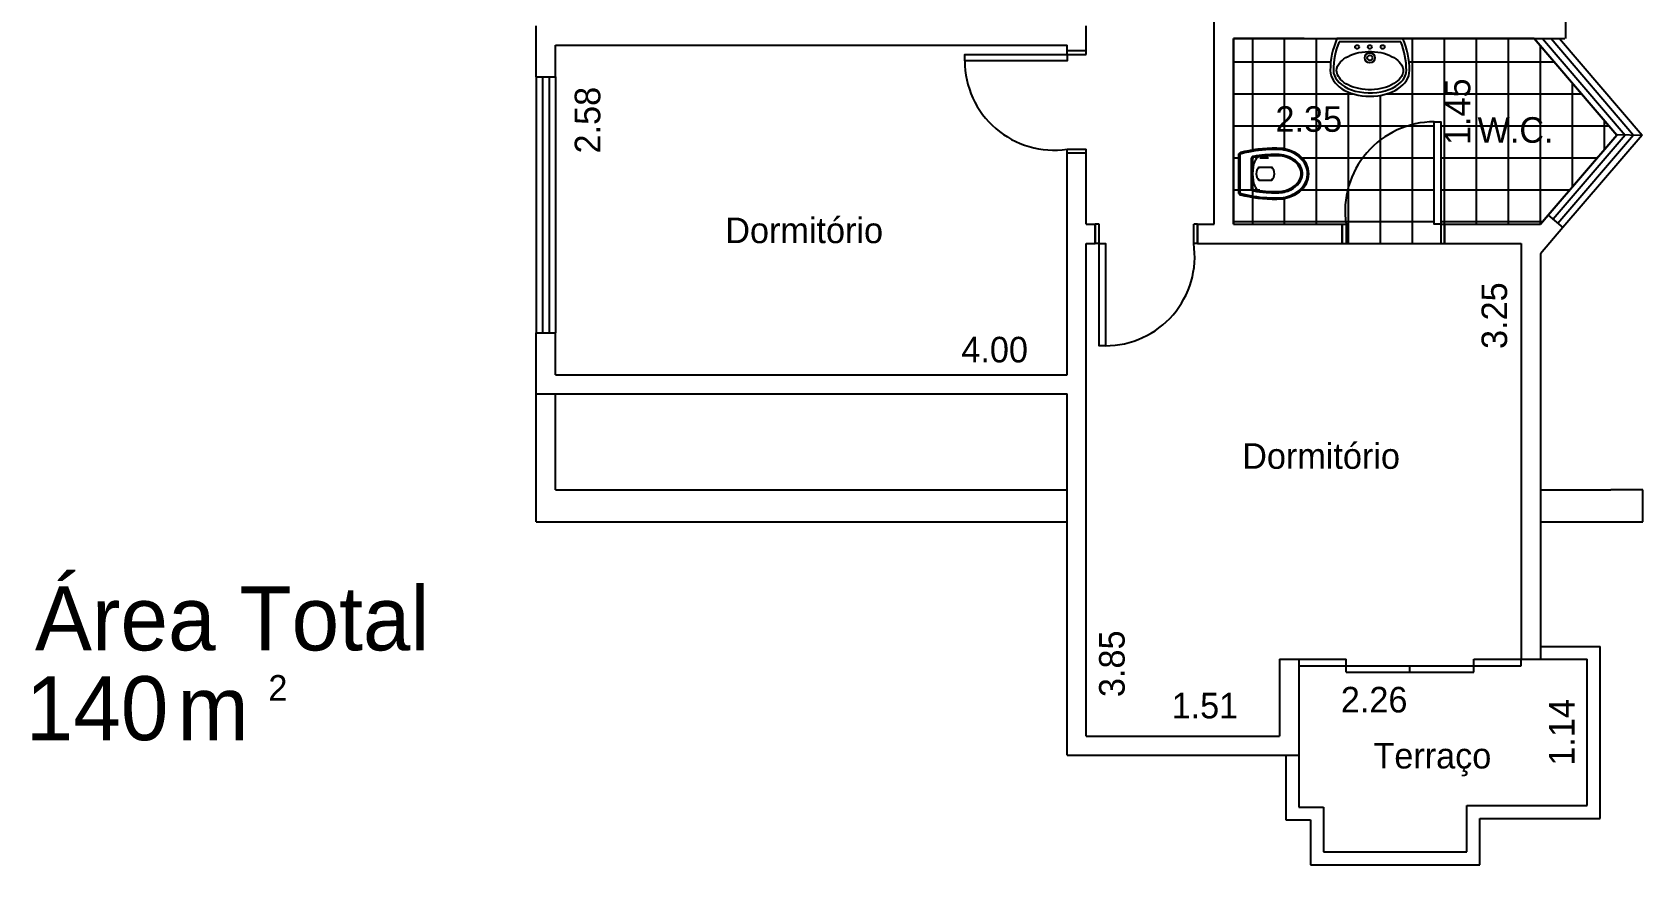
# Model space of a CAD drawing. Extents: x 0.2 to 23.7, y 0.1 to 12.7.
# Drawn here: x 11.11 to 23.7, y 0.05 to 6.56 of the extents above; entities that cross this region are included whole.
import ezdxf

# ---------------------------------------------------------------- set-up
doc = ezdxf.new("R2010")
doc.units = 0
doc.header["$MEASUREMENT"] = 0
doc.layers.get('0').update_dxf_attribs({"linetype": 'CONTINUOUS'})
doc.layers.get('DEFPOINTS').update_dxf_attribs({"linetype": 'CONTINUOUS'})
for name, color, linetype in [('BLOCO', 5, 'CONTINUOUS'), ('BLOCOS', 5, 'CONTINUOUS'), ('HACHURA', 1, 'CONTINUOUS'), ('PAREDE', 7, 'CONTINUOUS')]:
    doc.layers.add(name, color=color, linetype=linetype)
doc.styles.add('PADRÃO', font='', dxfattribs={"height": 0.2})
doc.styles.get('PADRÃO').set_extended_font_data('AvantGarde Bk BT')
doc.dimstyles.new('PADRÃOS', dxfattribs={"dimtxt": 0.15, "dimasz": 0.1, "dimexe": 1.25, "dimexo": 0.625, "dimgap": 0.1, "dimtad": 0, "dimjust": 1, "dimzin": 1, "dimdsep": 46, "dimtxsty": 'PADRÃO', "dimcen": 2.5, "dimse1": 1, "dimse2": 1, "dimsd1": 1, "dimsd2": 1, "dimclrt": 1, "dimadec": 0, "dimazin": 0, "dimtfac": 1, "dimtdec": 4, "dimtmove": 0, "dimatfit": 3, "dimfxl": 1, "dimtolj": 1, "dimtzin": 0, "dimarcsym": 0})
pattern_1 = [(0, (-140.8449401845459, -160.6741352975777), (0, 0.25), []), (90, (-140.8449401845459, -160.6741352975777), (-0.25, 1.530757942277972e-17), [])]

# ---------------------------------------------------------------- blocks, each defined once
blk = doc.blocks.new('P80D15')
at = {"layer": 'BLOCO', "ltscale": 0.015}
for p, q in [((0, 0.1500000000000057), (0, 0)), ((0, 0.1500000000000341), (0.03000000000000114, 0.1500000000000341)), ((0.03000000000000114, 0.1500000000000057), (0.03000000000000114, 0)), ((0.7700000000000102, 0.1500000000000057), (0.7700000000000102, 0)), ((0.7700000000000102, 0.1500000000000057), (0.8000000000000114, 0.1500000000000057)), ((0.8000000000000114, 0.1500000000000057), (0.8000000000000114, 0)), ((0, 2.842170943040401e-14), (0.03000000000000114, 0)), ((0.7699999999999818, 0), (0.8000000000000114, 0))]:
    blk.add_line(p, q, dxfattribs=at)
at = {"layer": 'BLOCO'}
blk.add_lwpolyline([(0.7700000000000102, 0.1500000000000057), (0.7199999999999989, 0.1500000000000057), (0.7199999999999989, 0.950000000000017), (0.7700000000000102, 0.950000000000017)], close=True, dxfattribs=at)
at = {"layer": 'BLOCO', "ltscale": 0.015}
blk.add_arc((0.7199999999999989, 0.2524375000000134), 0.6975625000000036, 89.99999999999959, 188.444460412286, dxfattribs=at)
blk = doc.blocks.new('DORMI')
at = {"layer": 'HACHURA', "ltscale": 0.015, "style": 'PADRÃO'}
blk.add_text('Dormitório', height=0.2, dxfattribs=at).set_placement((-0.5164404245072092, -0.06614472024716633))
blk = doc.blocks.new('WC')
at = {"layer": 'HACHURA', "ltscale": 0.015, "style": 'PADRÃO'}
blk.add_text('W.C.', height=0.2, dxfattribs=at).set_placement((-0.137135439593294, -0.09586776615662984))
blk = doc.blocks.new('*D31')
at = {"layer": 'DEFPOINTS', "color": 0, "linetype": 'ByBlock', "ltscale": 0.015}
for p in [(163.5993080086521, 168.7304537884498), (163.7007943763271, 167.1804537884498), (163.7033420577967, 167.1804537884498)]:
    blk.add_point(p, dxfattribs=at)
at = {"color": 1, "linetype": 'ByBlock', "ltscale": 0.015, "insert": (163.7033420577967, 168.1590938983399), "char_height": 0.2, "attachment_point": 5, "rotation": 90, "style": 'PADRÃO'}
blk.add_mtext('\\A1;1.55', dxfattribs=at)
blk = doc.blocks.new('*D32')
at = {"layer": 'DEFPOINTS', "color": 0, "linetype": 'ByBlock', "ltscale": 0.015}
for p in [(163.4781709556435, 167.1804537884498), (163.0001522278764, 165.7304537884499), (163.1028857853882, 165.7304537884499)]:
    blk.add_point(p, dxfattribs=at)
at = {"color": 1, "linetype": 'ByBlock', "ltscale": 0.015, "insert": (163.1028857853882, 166.6090938983399), "char_height": 0.2, "attachment_point": 5, "rotation": 90, "style": 'PADRÃO'}
blk.add_mtext('\\A1;1.45', dxfattribs=at)
blk = doc.blocks.new('*D33')
at = {"layer": 'DEFPOINTS', "color": 0, "linetype": 'ByBlock', "ltscale": 0.015}
for p in [(161.349308008652, 167.1804537884498), (163.7007943763271, 167.1804537884498), (163.7007943763271, 166.5508634989026)]:
    blk.add_point(p, dxfattribs=at)
at = {"color": 1, "linetype": 'ByBlock', "ltscale": 0.015, "insert": (161.938525041619, 166.5508634989026), "char_height": 0.2, "attachment_point": 5, "style": 'PADRÃO'}
blk.add_mtext('\\A1;2.35', dxfattribs=at)
blk = doc.blocks.new('*D35')
at = {"layer": 'DEFPOINTS', "color": 0, "linetype": 'ByBlock', "ltscale": 0.015}
for p in [(163.5993080086521, 165.5804537884498), (163.3906047109423, 162.3304537884497), (163.599308008652, 162.3304537884497)]:
    blk.add_point(p, dxfattribs=at)
at = {"color": 1, "linetype": 'ByBlock', "ltscale": 0.015, "insert": (163.3906047109423, 165.0156186236146), "char_height": 0.2, "attachment_point": 5, "rotation": 90, "style": 'PADRÃO'}
blk.add_mtext('\\A1;3.25', dxfattribs=at)
blk = doc.blocks.new('*D36')
at = {"layer": 'DEFPOINTS', "color": 0, "linetype": 'ByBlock', "ltscale": 0.015}
for p in [(161.7104346689836, 161.9672692291465), (160.1993080086521, 161.7304537884498), (161.7104346689836, 161.7304537884498)]:
    blk.add_point(p, dxfattribs=at)
at = {"color": 1, "linetype": 'ByBlock', "ltscale": 0.015, "insert": (161.1263842574915, 161.9672692291465), "char_height": 0.2, "attachment_point": 5, "style": 'PADRÃO'}
blk.add_mtext('\\A1;1.51', dxfattribs=at)
blk = doc.blocks.new('*D37')
at = {"layer": 'DEFPOINTS', "color": 0, "linetype": 'ByBlock', "ltscale": 0.015}
for p in [(160.199308008652, 165.5804537884499), (160.4008330020875, 165.5804537884499), (160.1993080086521, 161.7304537884498)]:
    blk.add_point(p, dxfattribs=at)
at = {"color": 1, "linetype": 'ByBlock', "ltscale": 0.015, "insert": (160.4008330020875, 162.295288953285), "char_height": 0.2, "attachment_point": 5, "rotation": 90, "style": 'PADRÃO'}
blk.add_mtext('\\A1;3.85', dxfattribs=at)
blk = doc.blocks.new('*D38')
at = {"layer": 'DEFPOINTS', "color": 0, "linetype": 'ByBlock', "ltscale": 0.015}
for p in [(164.1156149641169, 162.3304537884494), (163.916003728031, 161.1867627206709), (164.1156149641169, 161.1867627206709)]:
    blk.add_point(p, dxfattribs=at)
at = {"color": 1, "linetype": 'ByBlock', "ltscale": 0.015, "insert": (163.916003728031, 161.7593686236142), "char_height": 0.2, "attachment_point": 5, "rotation": 90, "style": 'PADRÃO'}
blk.add_mtext('\\A1;1.14', dxfattribs=at)
blk = doc.blocks.new('*D39')
at = {"layer": 'DEFPOINTS', "color": 0, "linetype": 'ByBlock', "ltscale": 0.015}
for p in [(164.1156149641169, 162.3304537884494), (161.8604346689836, 162.2804537884498), (164.1156149641169, 162.0135362034705)]:
    blk.add_point(p, dxfattribs=at)
at = {"color": 1, "linetype": 'ByBlock', "ltscale": 0.015, "insert": (162.4496517019506, 162.0135362034705), "char_height": 0.2, "attachment_point": 5, "style": 'PADRÃO'}
blk.add_mtext('\\A1;2.26', dxfattribs=at)
blk = doc.blocks.new('*D40')
at = {"layer": 'DEFPOINTS', "color": 0, "linetype": 'ByBlock', "ltscale": 0.015}
for p in [(156.0493080086521, 167.1304537884498), (156.0493080086521, 164.5544127161295), (156.301627025598, 164.5544127161295)]:
    blk.add_point(p, dxfattribs=at)
at = {"color": 1, "linetype": 'ByBlock', "ltscale": 0.015, "insert": (156.301627025598, 166.5432285137246), "char_height": 0.2, "attachment_point": 5, "rotation": 90, "style": 'PADRÃO'}
blk.add_mtext('\\A1;2.58', dxfattribs=at)
blk = doc.blocks.new('*D41')
at = {"layer": 'DEFPOINTS', "color": 0, "linetype": 'ByBlock', "ltscale": 0.015}
for p in [(156.0493080086521, 164.7489289260863), (156.0493080086521, 164.5544127161295), (160.0493080086521, 164.5544127161295)]:
    blk.add_point(p, dxfattribs=at)
at = {"color": 1, "linetype": 'ByBlock', "ltscale": 0.015, "insert": (159.483167898762, 164.7489289260863), "char_height": 0.2, "attachment_point": 5, "style": 'PADRÃO'}
blk.add_mtext('\\A1;4.00', dxfattribs=at)
blk = doc.blocks.new('VASOSAN')
at = {"layer": 'BLOCOS'}
for p, q in [((-0.04999870165021036, 0.1999637913173729), (-0.04999870165021036, 0.300036208682684)), ((0.05000129834978395, 0.2000000000000171), (0.05000129834978395, 0.3000000000000398)), ((-0.1156907586723577, 0.1400000000000148), (0.1156608751354042, 0.1400000000000148)), ((-0.1156899891503542, 0.1500000000000057), (0.1156563640565906, 0.1500000000000057)), ((-0.1449592708755176, 0.04000000000002046), (0.1449618675667352, 0.04000000000002046)), ((-0.144958964094414, 0.05000000000001137), (0.144958964094414, 0.05000000000001137))]:
    blk.add_line(p, q, dxfattribs=at)
for centre, radius, start, end in [((-1.681254687468936e-05, 0.2500000000000284), 0.07072348561596478, 44.98962509969003, 134.9688828081831), ((-0.1156907586724003, 0.1599999999999966), 0.02, 189.3867869031125, 270.0000000001221), ((-0.1156899891503826, 0.1599999999999113), 0.01, 189.3843767903272, 270.0000000002443), ((-1.681254687468936e-05, 0.2500000000000284), 0.07072348561596478, 225.0311171918169, 315.01037490031), ((0.1156563640566048, 0.1599999999999397), 0.01, 269.9999999999185, 350.5758748885445), ((0.1156608751354185, 0.1600000000000534), 0.02, 269.9999999999593, 350.5771305827586), ((-0.1449592708755176, 0.06000000000784667), 0.02, 195.5363314444965, 269.9999999879495), ((-0.1449589640944282, 0.0600000000000307), 0.01, 195.5346797106506, 270), ((0.1449589640941156, 0.06000000000059913), 0.01, 270.0000000017912, 344.483103753554), ((0.1449618675666784, 0.06000000000008754), 0.02, 270.0000000001221, 344.463668535786)]:
    blk.add_arc(centre, radius, start, end, dxfattribs=at)
for centre, major_axis, ratio, start_param, end_param in [((1.298349786793551e-06, 0.3400000000000034), (0, 0.25), 0.8000000000000114, 4.71238898038469, 7.853981633974483), ((1.298349786793551e-06, 0.3400000000000034), (0, 0.5), 0.4000000000000057, 1.570796326794897, 2.178171401941273), ((1.298349786793551e-06, 0.3400000000000034), (0, 0.5), 0.4000000000000057, 4.10501390519934, 4.71238898038469), ((3.162615456631102e-06, 0.2000000000000171), (-0.1315416254084454, 0), 0.380107846735427, 0, 3.141592653589793)]:
    blk.add_ellipse(centre, major_axis=major_axis, ratio=ratio, start_param=start_param, end_param=end_param, dxfattribs=at)
for points, knots in [([(0.1900012983497845, 0.3400000000000034), (0.1900012983497845, 0.3848761319792686), (0.1797393390216371, 0.4296688513161939), (0.1275724019719462, 0.5345347987748141), (0.06728061332151469, 0.5774883381547511), (-0.05557463358574921, 0.5822833263597715), (-0.1176873313140447, 0.5442092108278018), (-0.1772271428546759, 0.4396819034496957), (-0.1899987016502109, 0.3899119131999385), (-0.1899987016502109, 0.3400000000000034)], [4.71238898038469, 4.71238898038469, 4.71238898038469, 4.71238898038469, 5.268704666077937, 5.268704666077937, 6.251971787216637, 6.251971787216637, 7.235238908355337, 7.235238908355337, 7.853981633974483, 7.853981633974483, 7.853981633974483, 7.853981633974483]), ([(0.1500012983497925, 0.3400000000000034), (0.1500012983497925, 0.3788440209133057), (0.1410350669412708, 0.4175642631073231), (0.09785548235792874, 0.5046356523495774), (0.05186252916044509, 0.5365242863162791), (-0.035906470330346, 0.5428969122828846), (-0.08268716521656927, 0.5186239494114204), (-0.136675398657502, 0.4336095243094746), (-0.1499987016502189, 0.3869668551708401), (-0.1499987016502189, 0.3400000000000034)], [4.71238898038469, 4.71238898038469, 4.71238898038469, 4.71238898038469, 5.267303564860582, 5.267303564860582, 6.225165062483076, 6.225165062483076, 7.18302656010557, 7.18302656010557, 7.853981633974483, 7.853981633974483, 7.853981633974483, 7.853981633974483]), ([(0.1400012983497874, 0.3400000000000034), (0.1400012983497874, 0.3772837390730786), (0.1313244408788421, 0.4146147677288923), (0.08614040026922964, 0.5057958350239744), (0.03502463044166859, 0.5349710805647021), (-0.04931088296146413, 0.5246485128546965), (-0.08846614740087944, 0.4978919085569657), (-0.1301770436703151, 0.4186244413023701), (-0.139998701650228, 0.3793231752999873), (-0.139998701650228, 0.3400000000000034)], [4.71238898038469, 4.71238898038469, 4.71238898038469, 4.71238898038469, 5.266984672173268, 5.266984672173268, 6.376176055750425, 6.376176055750425, 7.268653195712185, 7.268653195712185, 7.853981633974483, 7.853981633974483, 7.853981633974483, 7.853981633974483]), ([(-0.1899987016502109, 0.3400000000000034), (-0.1899987016502109, 0.2628456380244302), (-0.1826597402104682, 0.1857481592563204), (-0.1646350625580055, 0.0962993025843275), (-0.1598779088782436, 0.07633152029333701), (-0.1545936493339752, 0.05732178411361133)], [1.570796326794897, 1.570796326794897, 1.570796326794897, 1.570796326794897, 2.037455774227855, 2.037455774227855, 2.178171373096618, 2.178171373096618, 2.178171373096618, 2.178171373096618]), ([(0.1255213970934932, 0.158362586435743), (0.1304959230626253, 0.1883329397418549), (0.1342856674288981, 0.2197754344096836), (0.1388984311594896, 0.280892952358073), (0.1400012983497874, 0.3104504303007616), (0.1400012983497874, 0.3400000000000034)], [4.319424209334854, 4.319424209334854, 4.319424209334854, 4.319424209334854, 4.526146784234752, 4.526146784234752, 4.71238898038469, 4.71238898038469, 4.71238898038469, 4.71238898038469]), ([(0.1353910129756457, 0.1567256052765629), (0.1406375926198677, 0.1883393074453181), (0.1445703338030171, 0.2215366219332111), (0.1489940345178695, 0.2833246268364178), (0.1500012983497925, 0.3116621455754114), (0.1500012983497925, 0.3400000000000034)], [4.319414935773391, 4.319414935773391, 4.319414935773391, 4.319414935773391, 4.53527739023095, 4.53527739023095, 4.71238898038469, 4.71238898038469, 4.71238898038469, 4.71238898038469]), ([(0.1545944801337669, 0.0573247746568768), (0.1714080019636555, 0.1178830224408784), (0.1827947395838834, 0.188231392050767), (0.1891612343353728, 0.2873542333339003), (0.1900012983497845, 0.3136769834079587), (0.1900012983497845, 0.3400000000000034)], [4.105016649121983, 4.105016649121983, 4.105016649121983, 4.105016649121983, 4.553177186481221, 4.553177186481221, 4.71238898038469, 4.71238898038469, 4.71238898038469, 4.71238898038469])]:
    blk.add_open_spline(points, degree=3, knots=knots, dxfattribs=at)
for points in [[(-0.1499987016502189, 0.3400000000000034), (-0.1499987016502189, 0.2771333061211863), (-0.1449377691834997, 0.2142947379843179), (-0.1354229546785177, 0.1567380311504962)], [(-0.1399987016502138, 0.3400000000000034), (-0.1399987016502138, 0.2776703725988909), (-0.1349701841103865, 0.2153313553609451), (-0.1255561557510418, 0.1583694305881238)]]:
    blk.add_open_spline(points, degree=3, dxfattribs=at)
blk = doc.blocks.new('LAVAT')
at = {"layer": 'BLOCOS'}
for p, q in [((-0.2573623180961135, 0), (0.2573623180960993, 0)), ((-0.2410322495695425, 0.02500000000000568), (0.2410322495695283, 0.02500000000000568))]:
    blk.add_line(p, q, dxfattribs=at)
for centre, radius in [((-2.842170943040401e-14, 0.1500000000000057), 0.04), ((-2.842170943040401e-14, 0.1500000000000057), 0.02), ((-0.09999999999999432, 0.06499999999999773), 0.015), ((0, 0.06499999999999773), 0.015), ((0.09999999999999432, 0.06499999999999773), 0.015)]:
    blk.add_circle(centre, radius, dxfattribs=at)
for centre, radius, start, end in [((0.3099999999999739, 0.25), 0.6200000000000045, 180, 203.779994731564), ((0.3099999999999739, 0.25), 0.5951987399818819, 180.0000000000055, 202.2113997706397), ((-0.3099999999999739, 0.25), 0.5951987399818819, 337.7886002293573, 359.9999999999946), ((-0.3099999999999739, 0.25), 0.6200000000000045, 336.2200052684331, 7.016477563892661e-15)]:
    blk.add_arc(centre, radius, start, end, dxfattribs=at)
blk.add_ellipse((-2.842170943040401e-14, 0.25), major_axis=(0.3100000000000023, 0), ratio=0.645161290322576, start_param=0, end_param=3.141592653589793, dxfattribs=at)
for points, knots in [([(0.2849999999999824, 0.2500000000000284), (0.2849999999999682, 0.300317964642403), (0.2452497040517159, 0.3541887687748044), (0.1008916727811169, 0.4227595909021034), (3.167234224576987e-05, 0.4339558931305021), (-0.1743068501371283, 0.3989778962069579), (-0.2442601782461509, 0.3532994974840165), (-0.2803506487652356, 0.2860131679577762), (-0.2851229441039038, 0.2679846562883483), (-0.285198739981908, 0.2499999999999716)], [0, 0, 0, 0, 0.9361481793933827, 0.9361481793933827, 1.872296358786765, 1.872296358786765, 2.808444538180148, 2.808444538180148, 3.13938546545754, 3.13938546545754, 3.13938546545754, 3.13938546545754]), ([(0.2599999999999625, 0.2500000000000284), (0.2599999999999625, 0.2784978981889878), (0.242078010852012, 0.3126567214920613), (0.1643569005752425, 0.3704649949829673), (0.1030052039381815, 0.3920693254798095), (-0.02877373062847255, 0.4037223597623836), (-0.0976825814684048, 0.3936467971219031), (-0.2034406750199054, 0.3477822861136133), (-0.2396263539294523, 0.3143366745038918), (-0.2661732608932681, 0.2526194074667387), (-0.2627272874450739, 0.2240541362115209), (-0.2158391141528142, 0.162032776211305), (-0.168127663237712, 0.1314918993692231), (-0.04805875393354597, 0.09792981637818343), (0.02266607553652022, 0.095757041570522), (0.1477154277714732, 0.1225128520000851), (0.2007272141554637, 0.1503951910720218), (0.2508407150234859, 0.2045307616155014), (0.2599999999999767, 0.2286312563089723), (0.2599999999999625, 0.2500000000000284)], [0, 0, 0, 0, 0.718091798041799, 0.718091798041799, 1.436183596083598, 1.436183596083598, 2.154275394125397, 2.154275394125397, 2.872367192167196, 2.872367192167196, 3.590458990208995, 3.590458990208995, 4.308550788250794, 4.308550788250794, 5.026642586292593, 5.026642586292593, 5.744734384334392, 5.744734384334392, 6.283185307179586, 6.283185307179586, 6.283185307179586, 6.283185307179586])]:
    blk.add_open_spline(points, degree=3, knots=knots, dxfattribs=at)
blk = doc.blocks.new('AREA')
at = {"layer": 'HACHURA', "ltscale": 0.1, "style": 'PADRÃO'}
for s, p in [('Área Total', (-2.498118662321986, 0.432649720527877)), ('m', (-1.383981738905476, -0.2692598737472736))]:
    blk.add_text(s, height=0.5, dxfattribs=at).set_placement(p)
at = {"layer": 'HACHURA', "ltscale": 0.015, "style": 'PADRÃO'}
blk.add_text('2', height=0.2, dxfattribs=at).set_placement((-0.6730096243244077, 0.03971876221811499))
blk.add_attdef('100', (-2.57025748884891, -0.2692836984217877), '', height=0.5, dxfattribs=at)

msp = doc.modelspace()

# ---------------------------------------------------------------- hatches: boundary and pattern name
at = {"layer": 'HACHURA', "ltscale": 0.015}
h = msp.add_hatch(dxfattribs=at)
h.set_pattern_fill('NET', color=256, scale=2, style=0)
h.set_pattern_definition(pattern_1)
edge = h.paths.add_edge_path()
edge.add_line((22.07521204333096, 5.856318490872098), (22.12521204333057, 5.85631849087207))
edge.add_line((22.12521204333057, 5.85631849087207), (22.12521204333058, 5.056318490872086))
edge.add_line((22.12521204333058, 5.056318490872086), (22.15521204333058, 5.056318490872087))
edge.add_line((22.15521204333058, 5.056318490872087), (22.75436782410623, 5.056318490872087))
edge.add_line((22.75436782410623, 5.056318490872087), (22.90436782410623, 5.056318490872087))
edge.add_line((22.90436782410623, 5.056318490872087), (22.96567434622267, 5.127842766674576))
edge.add_line((22.96567434622267, 5.127842766674576), (23.50153957937226, 5.753018872015782))
edge.add_line((23.50153957937226, 5.753018872015782), (22.85585419178125, 6.506318490872019))
edge.add_line((22.85585419178125, 6.506318490872019), (21.82880809753126, 6.506318490872042))
edge.add_arc((21.26144577943109, 6.256318490872043), 0.6200000000000039, -1.1368683772161603e-13, 23.77999473141182, ccw=False)
edge.add_ellipse((21.57144577943109, 6.256318490872047), major_axis=(-0.3100000000000023, 3.796279696849398e-17), ratio=0.645161290322576, start_angle=0, end_angle=180, ccw=False)
edge.add_arc((21.88144577943103, 6.256318490872047), 0.6200000000000045, 156.220005268589, 179.9999999999612, ccw=False)
edge.add_line((21.31408346133085, 6.506318490872038), (20.50436782410614, 6.506318490872046))
edge.add_line((20.50436782410614, 6.506318490872046), (20.50436782410614, 5.056318490872087))
edge.add_line((20.50436782410614, 5.056318490872087), (21.3552120433306, 5.056318490872115))
edge.add_line((21.3552120433306, 5.056318490872115), (21.38521204333057, 5.056318490872115))
edge.add_arc((22.07521204333057, 5.1587559908721), 0.6975624999999983, 89.99999999996732, 188.4444604122841, ccw=False)
edge = h.paths.add_edge_path(flags=16)
edge.add_ellipse((20.84436782410614, 5.451077985105883), major_axis=(0.25, -4.592273826833915e-17), ratio=0.8000000000000114, start_angle=270, end_angle=450, ccw=False)
edge.add_ellipse((20.84436782410614, 5.451077985105883), major_axis=(0.5, -9.18454765366783e-17), ratio=0.4000000000000057, start_angle=235.1999716104384, end_angle=270, ccw=False)
edge.add_arc((20.56436782410616, 5.306117415889004), 0.01999999999999917, 180.0000000000407, 258.1772623967132, ccw=False)
edge.add_line((20.54436782410616, 5.306117415888989), (20.54436782410616, 5.596038554331187))
edge.add_arc((20.56436782410616, 5.596038554329011), 0.02000000000000022, 101.82273711181762, 179.9999999937661, ccw=False)
edge.add_ellipse((20.84436782410614, 5.451077985105883), major_axis=(0.5, -9.18454765366783e-17), ratio=0.4000000000000057, start_angle=90, end_angle=124.80002838732861, ccw=False)
h.paths.add_polyline_path([(22.35668145095742, 5.636475088100165), (23.06918145095742, 5.636475088100165), (23.06918145095742, 5.948425637550715), (22.35668145095742, 5.948425637550715)], flags=24)
h.paths.add_polyline_path([(22.10595384260057, 5.613598710652226), (22.10595384260057, 6.256318490872006), (22.40993735908409, 6.256318490872006), (22.40993735908409, 5.613598710652226)], flags=25)
h.paths.add_polyline_path([(20.75436782410615, 6.030849080445759), (21.43280189004022, 6.030849080445759), (21.43280189004022, 5.722607322204001), (20.75436782410615, 5.722607322204001)], flags=24)
h.paths.add_polyline_path([(22.35668145095742, 5.636475088100165), (23.06918145095742, 5.636475088100165), (23.06918145095742, 5.948425637550715), (22.35668145095742, 5.948425637550715)], flags=8)
h.paths.add_polyline_path([(22.10595384260057, 5.613598710652226), (22.10595384260057, 6.256318490872006), (22.40993735908409, 6.256318490872006), (22.40993735908409, 5.613598710652226)], flags=24)
h.paths.add_polyline_path([(20.75436782410615, 6.030849080445759), (21.43280189004022, 6.030849080445759), (21.43280189004022, 5.722607322204001), (20.75436782410615, 5.722607322204001)], flags=8)
h = msp.add_hatch(dxfattribs=at)
h.set_pattern_fill('NET', color=256, scale=2, style=0)
h.set_pattern_definition(pattern_1)
h.paths.add_polyline_path([(22.07521204333057, 5.856318490872093, 0.4580704259902258), (21.38521204333057, 5.056318490872089), (21.38521204333057, 4.90631849087208), (22.12521204333057, 4.906318490872082), (22.12521204333058, 5.056318490872087), (22.07521204333057, 5.056318490872087)])

# ---------------------------------------------------------------- linework, layer by layer
at = {"layer": 'BLOCO', "ltscale": 0.015}
for p, q in [((22.85585419178128, 6.506318490872019), (23.50153957937229, 5.753018872015758)), ((22.92170808076193, 6.506318490872019), (23.56739346835298, 5.753018872015758)), ((22.98756196974256, 6.506318490872019), (23.63324735733363, 5.753018872015758)), ((23.05341585872327, 6.506318490872019), (23.69910124631429, 5.753018872015787)), ((19.20436782410613, 6.412758761366234), (19.35436782410613, 6.412758761366234)), ((19.20436782410613, 6.382758761366233), (19.20436782410613, 6.412758761366234)), ((19.20436782410613, 6.382758761366233), (19.35436782410613, 6.382758761366233)), ((19.35436782410613, 6.382758761366205), (19.35436782410613, 6.412758761366234)), ((15.05436782410624, 6.206761456578334), (15.05436782410624, 4.206761456578363)), ((15.10436782410591, 6.206761456578334), (15.10436782410591, 4.206761456578363)), ((15.15436782410558, 6.206761456578334), (15.15436782410558, 4.206761456578363)), ((15.20436782410525, 6.206761456578334), (15.20436782410525, 4.206761456578363)), ((23.50153957937226, 5.753018872015758), (22.9656743462227, 5.127842766674576)), ((23.56739346835298, 5.753018872015787), (23.00363717634093, 5.095303198001801)), ((23.63324735733363, 5.753018872015787), (23.04160000645919, 5.062763629328998)), ((23.69910124631429, 5.753018872015787), (23.07956283657745, 5.030224060656195)), ((19.20436782410613, 5.642758761366224), (19.35436782410613, 5.642758761366224)), ((19.2043678241061, 5.612758761366223), (19.2043678241061, 5.642758761366224)), ((19.20436782410613, 5.612758761366223), (19.35436782410613, 5.612758761366223)), ((19.35436782410611, 5.612758761366223), (19.35436782410613, 5.642758761366224)), ((19.45424562267769, 5.056318490872115), (19.42424562267766, 5.056318490872115)), ((19.42424562267766, 4.90631849087211), (19.42424562267766, 5.056318490872115)), ((19.45424562267766, 4.90631849087211), (19.45424562267766, 5.056318490872115)), ((20.22424562267767, 5.056318490872087), (20.19424562267767, 5.056318490872115)), ((20.19424562267767, 4.90631849087211), (20.19424562267767, 5.056318490872115)), ((20.22424562267767, 4.90631849087211), (20.22424562267767, 5.056318490872115)), ((21.35521204333057, 5.056318490872087), (21.35521204333057, 4.906318490872081)), ((21.35521204333057, 5.056318490872115), (21.38521204333057, 5.056318490872115)), ((21.38521204333057, 5.056318490872087), (21.38521204333057, 4.906318490872081)), ((22.12521204333058, 5.056318490872087), (22.12521204333058, 4.906318490872081)), ((22.12521204333058, 5.056318490872087), (22.15521204333058, 5.056318490872087)), ((22.15521204333058, 5.056318490872087), (22.15521204333058, 4.906318490872081)), ((19.45424562267766, 4.90631849087211), (19.42424562267766, 4.90631849087211)), ((20.22424562267767, 4.906318490872081), (20.19424562267767, 4.906318490872081)), ((21.35521204333057, 4.90631849087211), (21.38521204333057, 4.906318490872081)), ((22.12521204333055, 4.906318490872081), (22.15521204333058, 4.906318490872081)), ((21.01549448443771, 1.656318490872025), (21.38493115427198, 1.656318490872025)), ((21.38493115427195, 1.556318490871973), (21.38493115427195, 1.656318490871996)), ((22.38493115427195, 1.556318490871973), (22.38493115427195, 1.656318490871996)), ((22.38493115427198, 1.656318490872025), (22.75436782410617, 1.656318490871996)), ((22.75436782410617, 1.606318490871985), (22.75436782410617, 1.656318490871655)), ((21.01549448443771, 1.606318490872013), (22.75436782410617, 1.606318490871985)), ((21.38493115427195, 1.556318490872002), (22.38493115427198, 1.556318490871973)), ((21.88493115427195, 1.556318490871973), (21.88493115427198, 1.606318490872013))]:
    msp.add_line(p, q, dxfattribs=at)
at = {"layer": 'BLOCO'}
for points in [[(19.20436782410613, 6.382758761366233), (19.20436782410613, 6.332758761366222), (18.40436782410612, 6.332758761366222), (18.40436782410612, 6.382758761366233)], [(22.12521204333058, 5.056318490872087), (22.07521204333057, 5.056318490872087), (22.07521204333057, 5.856318490872098), (22.12521204333058, 5.856318490872098)], [(19.45424562267766, 4.90631849087211), (19.50424562267767, 4.90631849087211), (19.50424562267767, 4.106318490872098), (19.45424562267766, 4.106318490872098)]]:
    msp.add_lwpolyline(points, close=True, dxfattribs=at)
at = {"layer": 'BLOCO', "ltscale": 0.015}
for centre, start, end in [((19.10193032410612, 6.332758761366222), 179.9999999999996, 278.444460412286), ((22.07521204333057, 5.158755990872095), 89.99999999999959, 188.444460412286), ((19.50424562267767, 4.803880990872102), 269.9999999999996, 8.444460412285979)]:
    msp.add_arc(centre, 0.6975625000000036, start, end, dxfattribs=at)
at = {"layer": 'HACHURA', "color": 7, "ltscale": 0.015}
for p, q in [((21.05672114323065, 6.506318490872047), (20.50436782410614, 6.506318490872047)), ((20.50436782410614, 6.506318490872047), (20.50436782410614, 5.056318490872087)), ((22.85585419178125, 6.506318490872019), (21.57144577943106, 6.506318490872047)), ((20.50436782410614, 5.056318490872087), (21.3552120433306, 5.056318490872115)), ((22.15521204333058, 5.056318490872087), (22.75436782410623, 5.056318490872087)), ((22.75436782410623, 5.056318490872087), (22.90436782410623, 5.056318490872087)), ((22.90436782410623, 5.056318490872087), (22.96567434622267, 5.127842766674576))]:
    msp.add_line(p, q, dxfattribs=at)
at = {"layer": 'HACHURA', "color": 5, "ltscale": 0.015}
for p, q in [((23.50153957937226, 5.753018872015787), (22.85585419178125, 6.506318490872019)), ((22.07521204333057, 5.856318490872098), (22.12521204333058, 5.85631849087207)), ((22.12521204333058, 5.85631849087207), (22.12521204333058, 5.056318490872087)), ((22.96567434622267, 5.127842766674576), (23.50153957937226, 5.753018872015787)), ((21.3552120433306, 5.056318490872115), (21.38521204333057, 5.056318490872115)), ((22.12521204333058, 5.056318490872087), (22.15521204333058, 5.056318490872087))]:
    msp.add_line(p, q, dxfattribs=at)
at = {"layer": 'HACHURA', "ltscale": 0.015}
msp.add_line((21.38521204333057, 4.906318490872081), (22.12521204333055, 4.906318490872081), dxfattribs=at)
at = {"layer": 'HACHURA', "color": 5, "ltscale": 0.015}
msp.add_arc((22.07521204333057, 5.158755990872095), 0.6975624999999992, 90, 188.4444604122837, dxfattribs=at)
at = {"layer": 'PAREDE', "ltscale": 0.015}
for p, q in [((20.35436782410613, 5.056318490872115), (20.35436782410613, 7.180563342201111)), ((15.05436782410621, 6.206761456578334), (15.05436782410618, 6.606318490872098)), ((19.35436782410608, 6.412758761366263), (19.35436782410605, 6.606318490872098)), ((23.10192949104822, 6.656318490872053), (23.10192949104822, 6.506318490872019)), ((15.20436782410621, 6.456318490872093), (19.20436782410624, 6.456318490872121)), ((15.20436782410621, 6.206761456578363), (15.20436782410621, 6.456318490872093)), ((16.20436782410621, 6.456318490872093), (16.35436782410622, 6.456318490872093)), ((19.20436782410624, 6.412758761366263), (19.20436782410624, 6.456318490872121)), ((20.50436782410614, 6.506318490872047), (23.0964615512292, 6.506318490872019)), ((20.50436782410614, 5.056318490872115), (20.50436782410614, 6.506318490872019)), ((19.20436782410624, 6.412758761366234), (19.35436782410605, 6.412758761366234)), ((15.05436782410624, 6.206761456578334), (15.20436782410621, 6.206761456578334)), ((23.50436782410625, 5.756318490872076), (23.69910124631429, 5.753018872015787)), ((19.20436782410621, 3.880277418551742), (19.20436782410624, 5.612758761366223)), ((19.20436782410624, 5.612758761366223), (19.35436782410605, 5.612758761366223)), ((19.35436782410613, 5.056318490872115), (19.35436782410613, 5.612758761366223)), ((19.35436782410616, 5.056318490872115), (19.42424562267766, 5.056318490872115)), ((19.42424562267766, 5.056318490872115), (19.42424562267766, 4.906318490872138)), ((20.22424562267767, 5.056318490872115), (20.22424562267767, 4.906318490872138)), ((20.22424562267767, 5.056318490872115), (20.35436782410611, 5.056318490872144)), ((20.50436782410614, 5.056318490872115), (21.3552120433306, 5.056318490872115)), ((21.35521204333057, 4.906318490872053), (21.35521204333057, 5.056318490872087)), ((22.15521204333058, 4.906318490872053), (22.15521204333058, 5.056318490872087)), ((22.15521204333058, 5.056318490872115), (22.75436782410623, 5.056318490872087)), ((22.75436782410625, 5.056318490872059), (22.90436782410623, 5.056318490872059)), ((22.96567434622267, 5.127842766674576), (22.90436782410623, 5.056318490872059)), ((22.96567434622267, 5.127842766674576), (23.07956283657748, 5.030224060656167)), ((23.07956283657751, 5.030224060656195), (22.90436782410623, 4.825829879439709)), ((19.35436782410616, 4.906318490872138), (19.42424562267766, 4.906318490872138)), ((19.35436782410625, 3.730277418551765), (19.35436782410616, 4.906318490872138)), ((20.22424562267764, 4.90631849087211), (21.35521204333057, 4.906318490872081)), ((22.15521204333058, 4.906318490872053), (22.7543678241062, 4.906318490872053)), ((22.75436782410625, 4.906318490872081), (22.75436782410617, 1.656318490871655)), ((22.90436782410623, 4.825829879439709), (22.9043678241062, 1.656318490871655)), ((15.05436782410624, 3.730277418551736), (15.05436782410624, 4.206761456578363)), ((15.05436782410624, 4.206761456578334), (15.20436782410621, 4.206761456578334)), ((15.20436782410621, 3.880277418551742), (15.20436782410621, 4.206761456578363)), ((15.20436782410621, 3.880277418551742), (19.20436782410621, 3.880277418551742)), ((15.05436782410624, 3.730277418551736), (19.20436782410621, 3.730277418551765)), ((15.05436782410624, 2.730277418551736), (15.05436782410624, 3.730277418551736)), ((15.20436782410624, 2.980277418551736), (15.20436782410624, 3.730277418551736)), ((19.20436782410621, 0.9063184908721098), (19.20436782410621, 3.730277418551793)), ((19.35436782410622, 1.056318490872087), (19.35436782410622, 3.730277418551793)), ((15.20436782410624, 2.980277418551736), (19.20436782410621, 2.980277418551736)), ((22.9043678241062, 2.980277418551793), (23.45487800899244, 2.980277418551793)), ((15.05436782410624, 2.730277418551736), (19.20436782410621, 2.730277418551736)), ((22.9043678241062, 2.730277418551793), (23.45487800899244, 2.730277418551793)), ((20.8654944844377, 1.656318490872053), (21.01549448443771, 1.656318490872025)), ((20.8654944844377, 1.656318490872081), (20.86549448443773, 1.056318490872087)), ((21.01549448443771, 1.656318490872081), (21.01549448443771, 0.9063184908721098)), ((22.75436782410617, 1.656318490871655), (23.27067477957107, 1.656318490871627)), ((22.90436782410617, 1.756318490871593), (23.37067477957103, 1.756318490871621)), ((23.27067477957107, 0.5126274230931642), (23.27067477957107, 1.656318490871627)), ((23.37067477957103, 0.4126274230931699), (23.37067477957103, 1.756318490871621)), ((19.35436782410622, 1.056318490872087), (20.86549448443773, 1.056318490872087)), ((19.20436782410621, 0.9063184908721098), (21.01549448443771, 0.9063184908721098)), ((20.91549448443772, 0.9063184908721098), (20.91549448443772, 0.4013098064613985)), ((21.01549448443771, 0.9063184908721098), (21.01549448443771, 0.5013098064613928)), ((22.33007192956455, 0.1504607328260192), (22.33007192956455, 0.5126274230931642)), ((22.33007192956455, 0.5126274230931642), (23.27067477957107, 0.5126274230931642)), ((20.91549448443772, 0.4013098064613985), (21.10814814420351, 0.4013098064613985)), ((21.01549448443771, 0.5013098064613928), (21.20814814420351, 0.5013098064613928)), ((21.10814814420351, 0.4013098064613985), (21.10814814420351, 0.05046073282602492)), ((21.20814814420351, 0.5013098064613928), (21.20814814420351, 0.1504607328260192)), ((22.43007192956452, 0.0504607328259965), (22.43007192956455, 0.4126274230931699)), ((22.43007192956455, 0.4126274230931699), (23.37067477957103, 0.4126274230931699)), ((21.20814814420351, 0.1504607328260192), (22.33007192956455, 0.1504607328260192)), ((21.10814814420351, 0.05046073282602492), (22.43007192956452, 0.0504607328259965))]:
    msp.add_line(p, q, dxfattribs=at)
at = {"layer": 'PAREDE'}
for p, q in [((23.70487800899244, 2.980277418551793), (23.45487800899244, 2.980277418551793)), ((23.70487800899244, 2.730277418551793), (23.70487800899244, 2.980277418551793)), ((23.45487800899244, 2.730277418551793), (23.70487800899244, 2.730277418551793))]:
    msp.add_line(p, q, dxfattribs=at)

# ---------------------------------------------------------------- block references
at = {"layer": 'HACHURA', "ltscale": 0.015}
for name, p, rotation in [('LAVAT', (21.57144577943106, 6.506318490872047), 180), ('P80D15', (19.35436782410613, 5.612758761366223), 90), ('VASOSAN', (20.50436782410614, 5.45107928345567), 270), ('P80D15', (20.22424562267767, 5.056318490872115), 180)]:
    msp.add_blockref(name, p, dxfattribs=dict(at, rotation=rotation))
for name, p in [('P80D15', (21.35521204333057, 4.906318490872081)), ('WC', (22.55006689055071, 5.78831812898207)), ('DORMI', (17.04874311268341, 4.974375246095946)), ('DORMI', (21.08983881166625, 3.210832609260592))]:
    msp.add_blockref(name, p, dxfattribs=at)
msp.add_blockref('AREA', (13.63356528716628, 1.293242350057142), dxfattribs=at).add_auto_attribs({'100': '140'})

# ---------------------------------------------------------------- texts
at = {"color": 1, "linetype": 'ByBlock', "ltscale": 0.015, "char_height": 0.2, "attachment_point": 5, "rotation": 90, "style": 'PADRÃO'}
for s, insert in [('\\A1;1.45', (22.25794560084233, 5.934958600762116)), ('\\A1;3.25', (22.54566452639648, 4.341483326036894)), ('\\A1;3.85', (19.5558928175416, 1.621153655707246))]:
    msp.add_mtext(s, dxfattribs=dict(at, insert=insert))
at = {"color": 1, "linetype": 'ByBlock', "ltscale": 0.015, "insert": (21.09358485707318, 5.87672820132488), "char_height": 0.2, "attachment_point": 5, "style": 'PADRÃO'}
msp.add_mtext('\\A1;2.35', dxfattribs=at)
at = {"layer": 'HACHURA', "ltscale": 0.015, "style": 'PADRÃO'}
for s, p in [('W.C.', (22.41293145095742, 5.69245036282544)), ('Terraço', (21.59922062246241, 0.8029185924948763))]:
    msp.add_text(s, height=0.2, dxfattribs=at).set_placement(p)

# ---------------------------------------------------------------- dimensions: what is measured, and where the dimension line sits
at = {"layer": 'HACHURA', "ltscale": 0.015}
for base, p1, p2, picture, middle in [((22.85840187325084, 6.506318490872019), (22.75436782410625, 8.056318490872059), (22.85585419178128, 6.506318490872019), '*D31', (22.85840187325084, 7.484958600762155)), ((15.45668684105209, 3.880277418551742), (15.20436782410621, 6.456318490872093), (15.20436782410621, 3.880277418551742), '*D40', (15.45668684105209, 5.869093216146808)), ((19.5558928175416, 4.906318490872138), (19.35436782410622, 1.056318490872087), (19.35436782410616, 4.906318490872138), '*D37', (19.5558928175416, 1.621153655707246)), ((22.54566452639648, 1.656318490871996), (22.7543678241062, 4.906318490872053), (22.75436782410617, 1.656318490871996), '*D35', (22.54566452639648, 4.341483326036894)), ((23.07106354348514, 0.5126274230931642), (23.27067477957107, 1.656318490871627), (23.27067477957107, 0.5126274230931642), '*D38', (23.07106354348514, 1.085233326036473))]:
    dim = msp.add_linear_dim(base=base, p1=p1, p2=p2, angle=90, dimstyle='PADRÃOS', dxfattribs=at)
    dim.commit()
    dim.dimension.update_dxf_attribs({"geometry": picture, "text_midpoint": middle, "insert": (-140.8449401845459, -160.6741352975777)})
for base, p1, p2, picture, middle in [((22.85585419178128, 5.87672820132488), (20.50436782410614, 6.506318490872019), (22.85585419178128, 6.506318490872019), '*D33', (21.09358485707318, 5.87672820132488)), ((15.20436782410621, 4.074793628508502), (19.20436782410621, 3.880277418551742), (15.20436782410621, 3.880277418551742), '*D41', (18.6382277142161, 4.074793628508502)), ((23.27067477957107, 1.339400905892745), (21.01549448443771, 1.606318490872013), (23.27067477957107, 1.656318490871627), '*D39', (21.60471151740475, 1.339400905892745))]:
    dim = msp.add_linear_dim(base=base, p1=p1, p2=p2, dimstyle='PADRÃOS', dxfattribs=at)
    dim.commit()
    dim.dimension.update_dxf_attribs({"geometry": picture, "text_midpoint": middle, "insert": (-140.8449401845459, -160.6741352975777)})
dim = msp.add_linear_dim(base=(22.25794560084233, 5.056318490872115), p1=(22.63323077109766, 6.506318490872019), p2=(22.15521204333058, 5.056318490872115), angle=90, dimstyle='PADRÃOS', dxfattribs=at)
dim.commit()
dim.dimension.update_dxf_attribs({"geometry": '*D32', "text_midpoint": (22.25794560084233, 5.934958600762116), "dimtype": 160, "insert": (-140.8449401845459, -160.6741352975777)})
dim = msp.add_linear_dim(base=(20.86549448443773, 1.293133931568747), p1=(19.35436782410622, 1.056318490872087), p2=(20.86549448443773, 1.056318490872087), dimstyle='PADRÃOS', dxfattribs=at)
dim.commit()
dim.dimension.update_dxf_attribs({"geometry": '*D36', "text_midpoint": (20.28144407294565, 1.293133931568747), "dimtype": 160, "insert": (-140.8449401845459, -160.6741352975777)})

doc.saveas('drawing.dxf')
